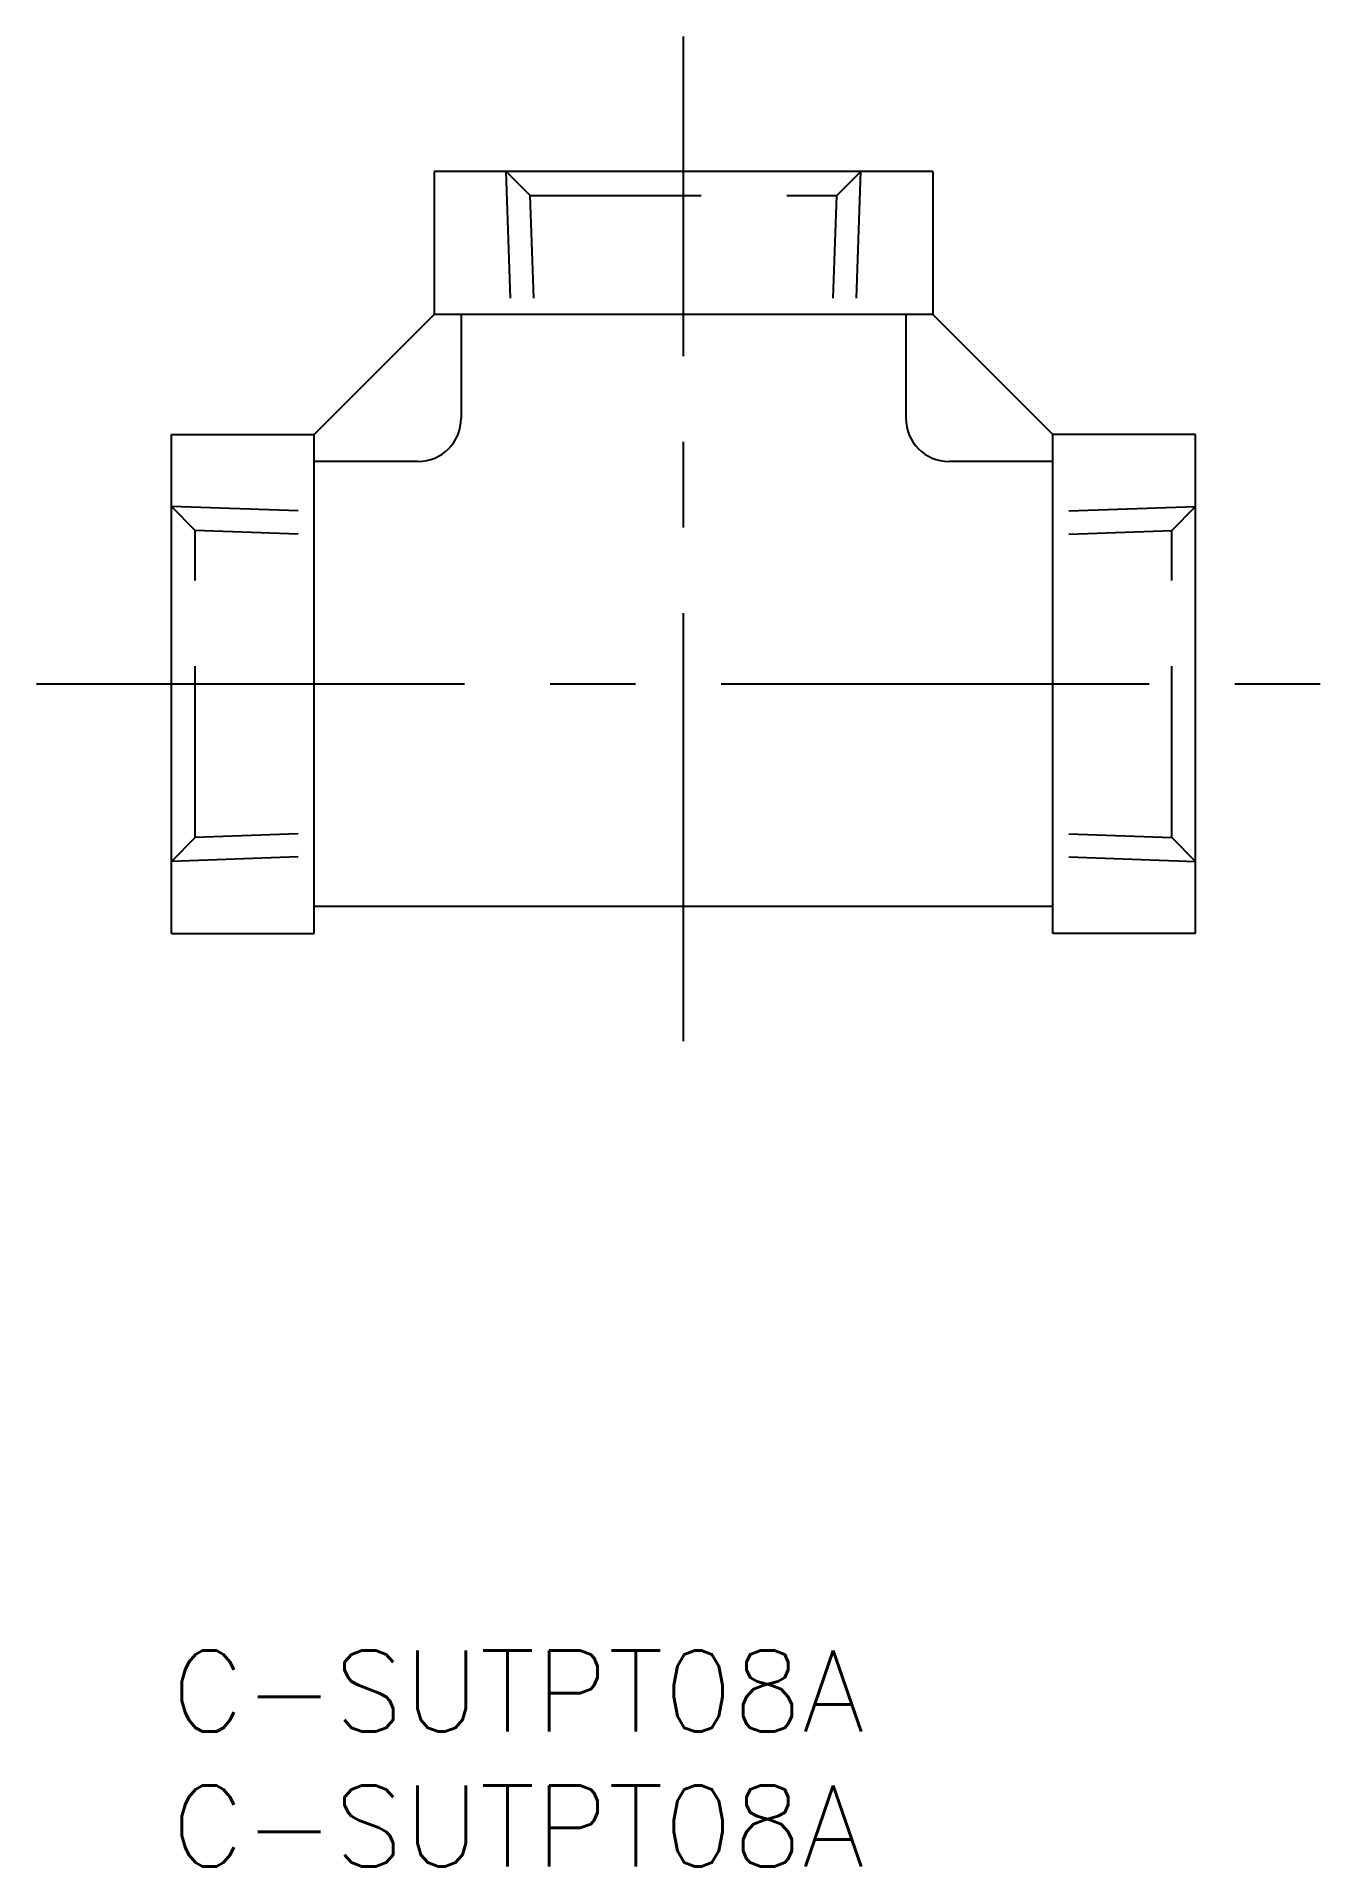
# Model space of a CAD drawing. Extents: x -5 to 43, y -8 to 59.8.
import ezdxf

# ---------------------------------------------------------------- set-up
doc = ezdxf.new("R2010")
doc.units = 0
doc.header["$LTSCALE"] = 0.5
doc.linetypes.add('CENTER', pattern=[50.8, 31.75, -6.35, 6.35, -6.35])
doc.linetypes.add('DASHED', pattern=[19.05, 12.7, -6.35])
doc.layers.get('0').update_dxf_attribs({"linetype": 'CONTINUOUS'})
doc.layers.add('CENTER', color=1, linetype='CENTER')
doc.styles.get("Standard").update_dxf_attribs({"font": 'txt.shx', "height": 3, "bigfont": 'bigfont.shx'})

# ---------------------------------------------------------------- blocks, each defined once
blk = doc.blocks.new('*U14')
at = {"color": 7, "linetype": 'CONTINUOUS'}
blk.add_text('C-SUTPT08A', height=3, dxfattribs=at).set_placement((0, -3))
blk = doc.blocks.new('*U15')
at = {"color": 7, "linetype": 'CONTINUOUS'}
blk.add_text('C-SUTPT08A', height=3, dxfattribs=at).set_placement((0, -8))

msp = doc.modelspace()

# ---------------------------------------------------------------- linework, layer by layer
at = {"color": 7, "linetype": 'CONTINUOUS'}
for p, q in [((28.25, 54.839), (9.75, 54.839)), ((9.75, 54.839), (9.75, 49.539)), ((28.25, 54.839), (28.25, 49.539)), ((5.3, 45.089), (9.75, 49.539)), ((28.25, 49.539), (9.75, 49.539)), ((10.75, 49.539), (10.75, 45.689)), ((27.25, 49.539), (27.25, 45.689)), ((28.25, 49.539), (32.7, 45.089)), ((0, 26.589), (0, 45.089)), ((0, 45.089), (5.3, 45.089)), ((5.3, 26.589), (5.3, 45.089)), ((38, 45.089), (32.7, 45.089)), ((32.7, 26.589), (32.7, 45.089)), ((38, 26.589), (38, 45.089)), ((9.15, 44.089), (5.3, 44.089)), ((32.7, 44.089), (28.85, 44.089)), ((32.7, 27.589), (5.3, 27.589)), ((0, 26.589), (5.3, 26.589)), ((38, 26.589), (32.7, 26.589))]:
    msp.add_line(p, q, dxfattribs=at)
at = {"color": 3, "linetype": 'DASHED'}
for p, q in [((13.308, 53.952), (12.421, 54.839)), ((12.586, 50.139), (12.421, 54.839)), ((24.692, 53.952), (25.579, 54.839)), ((25.414, 50.139), (25.579, 54.839)), ((13.442, 50.139), (13.308, 53.952)), ((13.308, 53.952), (24.692, 53.952)), ((24.558, 50.139), (24.692, 53.952)), ((4.7, 42.253), (0, 42.417)), ((0.887, 41.53), (0, 42.417)), ((33.3, 42.253), (38, 42.417)), ((37.113, 41.53), (38, 42.417)), ((4.7, 41.397), (0.887, 41.53)), ((0.887, 30.147), (0.887, 41.53)), ((33.3, 41.397), (37.113, 41.53)), ((37.113, 30.147), (37.113, 41.53)), ((0.887, 30.147), (0, 29.26)), ((4.7, 30.28), (0.887, 30.147)), ((33.3, 30.28), (37.113, 30.147)), ((37.113, 30.147), (38, 29.26)), ((4.7, 29.424), (0, 29.26)), ((33.3, 29.424), (38, 29.26))]:
    msp.add_line(p, q, dxfattribs=at)
at = {"color": 7, "linetype": 'CONTINUOUS'}
for centre, start, end in [((9.15, 45.689), 270, 0), ((28.85, 45.689), 180, 270)]:
    msp.add_arc(centre, 1.6, start, end, dxfattribs=at)
at = {"layer": 'CENTER', "color": 1, "linetype": 'CENTER'}
for p, q in [((19, 22.589), (19, 59.839)), ((-5, 35.839), (43, 35.839))]:
    msp.add_line(p, q, dxfattribs=at)

# ---------------------------------------------------------------- block references
at = {"color": 7, "linetype": 'CONTINUOUS'}
for name in ['*U14', '*U15']:
    msp.add_blockref(name, (0, 0), dxfattribs=at)

doc.saveas('drawing.dxf')
